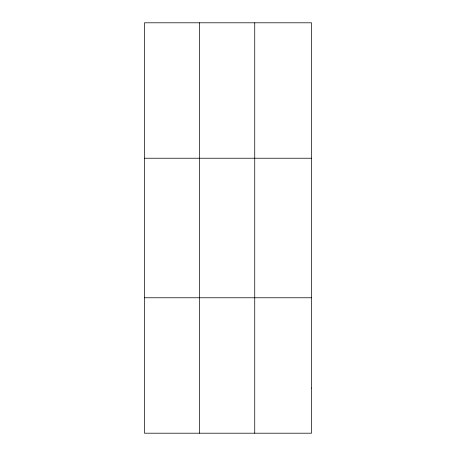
<?xml version="1.0" encoding="UTF-8"?>
<svg xmlns="http://www.w3.org/2000/svg" width="456" height="456" viewBox="0 0 456 456"><rect width="100%" height="100%" fill="white"/><g stroke="black" fill="none" stroke-linecap="round" stroke-linejoin="round"><path stroke-width="0.68" d="M199.591 433.2L199.591 22.8M254.733 433.2L254.733 22.8M144.449 158.232L311.551 158.232M144.449 297.768L311.551 297.768M311.551 388.056L311.551 433.2L144.449 433.2L144.449 22.8L311.551 22.8L311.551 388.056"/></g></svg>
